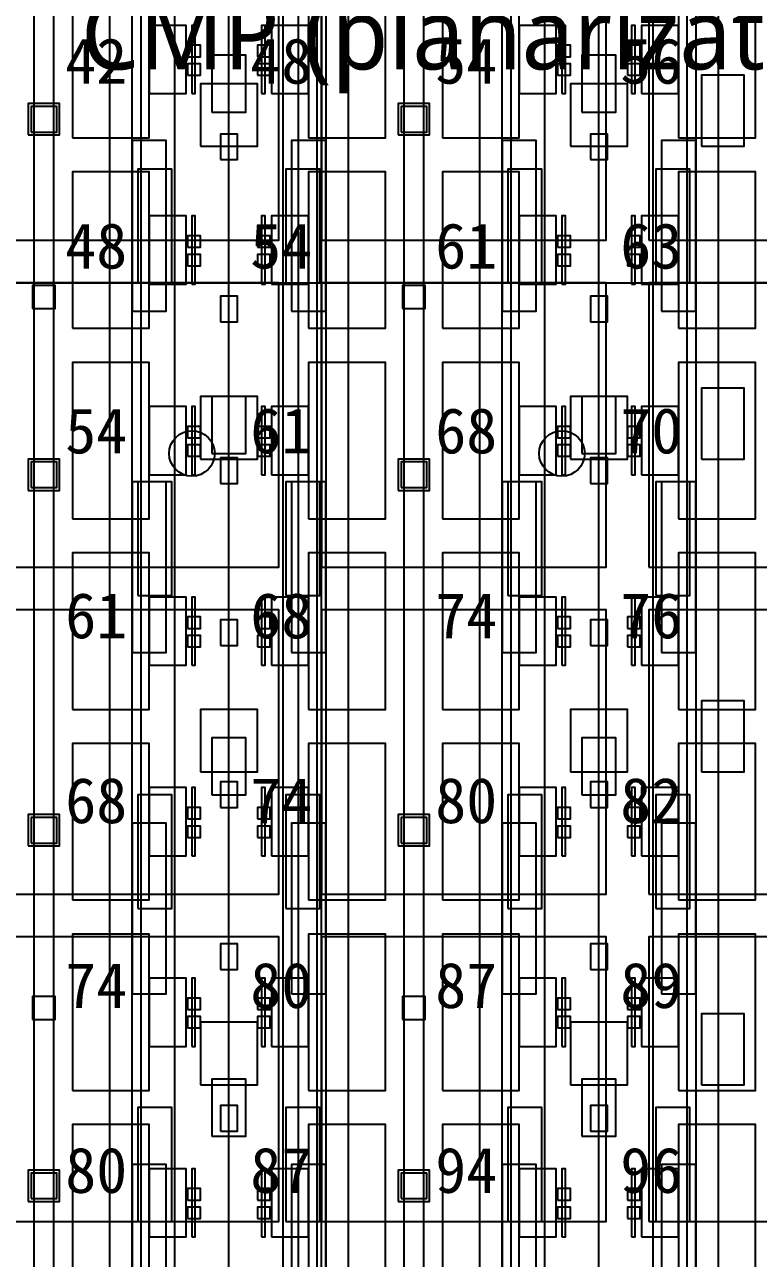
# Model space of a CAD drawing. Header units: metres. Extents: x -1640 to 1560, y -268 to 2338.
# Drawn here: x 191.57 to 217.35, y 990.7 to 1034.08 of the extents above; entities that cross this region are included whole.
import ezdxf

# ---------------------------------------------------------------- set-up
doc = ezdxf.new("R2010")
doc.units = ezdxf.units.M
for name, color, linetype in [('1F_CHL', 4, 'Continuous'), ('1F_PUMP', 2, 'Continuous'), ('1F_SCR', 3, 'Continuous'), ('1F_STRUCT_COLUMN', 8, 'Continuous'), ('2F_CSF_LATERAL_RACK_CONCEPT', 9, 'Continuous'), ('2F_RFG', 5, 'Continuous'), ('2F_STRUCT_COLUMN', 8, 'Continuous'), ('2F_VMB', 6, 'Continuous'), ('3F_CLEANROOM_OVERHEAD_PIPE_DUCT_CONCEPT', 9, 'Continuous'), ('3F_CMP', 5, 'Continuous'), ('3F_EHS_EGRESS_DIST_M', 2, 'Continuous'), ('3F_EHS_SAFETY_SHOWER_EYEWASH_CONCEPT', 3, 'Continuous'), ('3F_FOUP', 5, 'Continuous'), ('3F_OHT', 9, 'Continuous'), ('3F_OHTV', 1, 'Continuous'), ('3F_STRUCT_COLUMN', 8, 'Continuous'), ('3F_TBAR', 6, 'Continuous'), ('3F_TEXT', 7, 'Continuous'), ('4F_FFU', 1, 'Continuous'), ('4F_STRUCT_PLENUM_TRUSS_CONCEPT', 9, 'Continuous'), ('5F_CHL', 4, 'Continuous'), ('5F_PUMP', 2, 'Continuous'), ('5F_SCR', 3, 'Continuous'), ('5F_STRUCT_COLUMN', 8, 'Continuous'), ('6F_CSF_LATERAL_RACK_CONCEPT', 9, 'Continuous'), ('6F_RFG', 5, 'Continuous'), ('6F_STRUCT_COLUMN', 8, 'Continuous'), ('6F_VMB', 6, 'Continuous'), ('7F_CLEANROOM_OVERHEAD_PIPE_DUCT_CONCEPT', 9, 'Continuous'), ('7F_CMP', 5, 'Continuous'), ('7F_EHS_EGRESS_DIST_M', 2, 'Continuous'), ('7F_EHS_SAFETY_SHOWER_EYEWASH_CONCEPT', 3, 'Continuous'), ('7F_FOUP', 5, 'Continuous'), ('7F_OHT', 9, 'Continuous'), ('7F_OHTV', 1, 'Continuous'), ('7F_STRUCT_COLUMN', 8, 'Continuous'), ('7F_TBAR', 6, 'Continuous'), ('7F_TEXT', 7, 'Continuous'), ('8F_FFU', 1, 'Continuous'), ('8F_STRUCT_PLENUM_TRUSS_CONCEPT', 9, 'Continuous'), ('UTIL_GAS.SPEC_CONCEPT', 3, 'Continuous'), ('UTIL_PCW.R_CONCEPT', 1, 'Continuous'), ('UTIL_PCW.S_CONCEPT', 6, 'Continuous')]:
    doc.layers.add(name, color=color, linetype=linetype)
doc.styles.add('KO', font='malgun.ttf')

msp = doc.modelspace()

# ---------------------------------------------------------------- linework, layer by layer
at = {"layer": '1F_CHL'}
for points in [[(215.35, 1029.8), (216.85, 1029.8), (216.85, 1032.3), (215.35, 1032.3)], [(215.35, 1018.8), (216.85, 1018.8), (216.85, 1021.3), (215.35, 1021.3)], [(215.35, 1007.8), (216.85, 1007.8), (216.85, 1010.3), (215.35, 1010.3)], [(215.35, 996.8), (216.85, 996.8), (216.85, 999.3), (215.35, 999.3)]]:
    msp.add_lwpolyline(points, close=True, dxfattribs=at)
at = {"layer": '1F_PUMP'}
for points in [[(195.55, 1025), (196.75, 1025), (196.75, 1029), (195.55, 1029)], [(200.75, 1025), (201.95, 1025), (201.95, 1029), (200.75, 1029)], [(208.55, 1025), (209.75, 1025), (209.75, 1029), (208.55, 1029)], [(213.75, 1025), (214.95, 1025), (214.95, 1029), (213.75, 1029)], [(195.55, 1014), (196.75, 1014), (196.75, 1018), (195.55, 1018)], [(200.75, 1014), (201.95, 1014), (201.95, 1018), (200.75, 1018)], [(208.55, 1014), (209.75, 1014), (209.75, 1018), (208.55, 1018)], [(213.75, 1014), (214.95, 1014), (214.95, 1018), (213.75, 1018)], [(195.55, 1003), (196.75, 1003), (196.75, 1007), (195.55, 1007)], [(200.75, 1003), (201.95, 1003), (201.95, 1007), (200.75, 1007)], [(208.55, 1003), (209.75, 1003), (209.75, 1007), (208.55, 1007)], [(213.75, 1003), (214.95, 1003), (214.95, 1007), (213.75, 1007)], [(195.55, 992), (196.75, 992), (196.75, 996), (195.55, 996)], [(200.75, 992), (201.95, 992), (201.95, 996), (200.75, 996)], [(208.55, 992), (209.75, 992), (209.75, 996), (208.55, 996)], [(213.75, 992), (214.95, 992), (214.95, 996), (213.75, 996)]]:
    msp.add_lwpolyline(points, close=True, dxfattribs=at)
at = {"layer": '1F_SCR'}
for points in [[(197.75, 1029.8), (199.75, 1029.8), (199.75, 1032), (197.75, 1032)], [(210.75, 1029.8), (212.75, 1029.8), (212.75, 1032), (210.75, 1032)], [(197.75, 1018.8), (199.75, 1018.8), (199.75, 1021), (197.75, 1021)], [(210.75, 1018.8), (212.75, 1018.8), (212.75, 1021), (210.75, 1021)], [(197.75, 1007.8), (199.75, 1007.8), (199.75, 1010), (197.75, 1010)], [(210.75, 1007.8), (212.75, 1007.8), (212.75, 1010), (210.75, 1010)], [(197.75, 996.8), (199.75, 996.8), (199.75, 999), (197.75, 999)], [(210.75, 996.8), (212.75, 996.8), (212.75, 999), (210.75, 999)]]:
    msp.add_lwpolyline(points, close=True, dxfattribs=at)
at = {"layer": '1F_STRUCT_COLUMN'}
for points in [[(191.7, 1030.2), (192.8, 1030.2), (192.8, 1031.3), (191.7, 1031.3)], [(204.7, 1030.2), (205.8, 1030.2), (205.8, 1031.3), (204.7, 1031.3)], [(191.7, 1017.7), (192.8, 1017.7), (192.8, 1018.8), (191.7, 1018.8)], [(204.7, 1017.7), (205.8, 1017.7), (205.8, 1018.8), (204.7, 1018.8)], [(191.7, 1005.2), (192.8, 1005.2), (192.8, 1006.3), (191.7, 1006.3)], [(204.7, 1005.2), (205.8, 1005.2), (205.8, 1006.3), (204.7, 1006.3)], [(191.7, 992.7), (192.8, 992.7), (192.8, 993.8), (191.7, 993.8)], [(204.7, 992.7), (205.8, 992.7), (205.8, 993.8), (204.7, 993.8)]]:
    msp.add_lwpolyline(points, close=True, dxfattribs=at)
at = {"layer": '2F_CSF_LATERAL_RACK_CONCEPT'}
for points in [[(194.55, 891), (195.35, 891), (195.35, 1041), (194.55, 1041)], [(202.15, 891), (202.95, 891), (202.95, 1041), (202.15, 1041)], [(207.55, 891), (208.35, 891), (208.35, 1041), (207.55, 1041)], [(215.15, 891), (215.95, 891), (215.95, 1041), (215.15, 1041)]]:
    msp.add_lwpolyline(points, close=True, dxfattribs=at)
at = {"layer": '2F_RFG'}
for points in [[(195.35, 1024), (196.55, 1024), (196.55, 1030), (195.35, 1030)], [(200.95, 1024), (202.15, 1024), (202.15, 1030), (200.95, 1030)], [(208.35, 1024), (209.55, 1024), (209.55, 1030), (208.35, 1030)], [(213.95, 1024), (215.15, 1024), (215.15, 1030), (213.95, 1030)], [(195.35, 1012), (196.55, 1012), (196.55, 1018), (195.35, 1018)], [(200.95, 1012), (202.15, 1012), (202.15, 1018), (200.95, 1018)], [(208.35, 1012), (209.55, 1012), (209.55, 1018), (208.35, 1018)], [(213.95, 1012), (215.15, 1012), (215.15, 1018), (213.95, 1018)], [(195.35, 1000), (196.55, 1000), (196.55, 1006), (195.35, 1006)], [(200.95, 1000), (202.15, 1000), (202.15, 1006), (200.95, 1006)], [(208.35, 1000), (209.55, 1000), (209.55, 1006), (208.35, 1006)], [(213.95, 1000), (215.15, 1000), (215.15, 1006), (213.95, 1006)], [(195.35, 988), (196.55, 988), (196.55, 994), (195.35, 994)], [(200.95, 988), (202.15, 988), (202.15, 994), (200.95, 994)], [(208.35, 988), (209.55, 988), (209.55, 994), (208.35, 994)], [(213.95, 988), (215.15, 988), (215.15, 994), (213.95, 994)]]:
    msp.add_lwpolyline(points, close=True, dxfattribs=at)
at = {"layer": '2F_STRUCT_COLUMN'}
for points in [[(191.8, 1030.3), (192.7, 1030.3), (192.7, 1031.2), (191.8, 1031.2)], [(204.8, 1030.3), (205.7, 1030.3), (205.7, 1031.2), (204.8, 1031.2)], [(191.8, 1017.8), (192.7, 1017.8), (192.7, 1018.7), (191.8, 1018.7)], [(204.8, 1017.8), (205.7, 1017.8), (205.7, 1018.7), (204.8, 1018.7)], [(191.8, 1005.3), (192.7, 1005.3), (192.7, 1006.2), (191.8, 1006.2)], [(204.8, 1005.3), (205.7, 1005.3), (205.7, 1006.2), (204.8, 1006.2)], [(191.8, 992.8), (192.7, 992.8), (192.7, 993.7), (191.8, 993.7)], [(204.8, 992.8), (205.7, 992.8), (205.7, 993.7), (204.8, 993.7)]]:
    msp.add_lwpolyline(points, close=True, dxfattribs=at)
at = {"layer": '2F_VMB'}
for points in [[(198.15, 1031), (199.35, 1031), (199.35, 1033), (198.15, 1033)], [(211.15, 1031), (212.35, 1031), (212.35, 1033), (211.15, 1033)], [(198.15, 1019), (199.35, 1019), (199.35, 1021), (198.15, 1021)], [(211.15, 1019), (212.35, 1019), (212.35, 1021), (211.15, 1021)], [(198.15, 1007), (199.35, 1007), (199.35, 1009), (198.15, 1009)], [(211.15, 1007), (212.35, 1007), (212.35, 1009), (211.15, 1009)], [(198.15, 995), (199.35, 995), (199.35, 997), (198.15, 997)], [(211.15, 995), (212.35, 995), (212.35, 997), (211.15, 997)]]:
    msp.add_lwpolyline(points, close=True, dxfattribs=at)
at = {"layer": '3F_CLEANROOM_OVERHEAD_PIPE_DUCT_CONCEPT'}
for points in [[(195.65, 890), (196.85, 890), (196.85, 1042), (195.65, 1042)], [(200.65, 890), (201.85, 890), (201.85, 1042), (200.65, 1042)], [(208.65, 890), (209.85, 890), (209.85, 1042), (208.65, 1042)], [(213.65, 890), (214.85, 890), (214.85, 1042), (213.65, 1042)]]:
    msp.add_lwpolyline(points, close=True, dxfattribs=at)
at = {"layer": '3F_CMP'}
for points in [[(193.25, 1030.1), (195.95, 1030.1), (195.95, 1035.6), (193.25, 1035.6)], [(201.55, 1030.1), (204.25, 1030.1), (204.25, 1035.6), (201.55, 1035.6)], [(206.25, 1030.1), (208.95, 1030.1), (208.95, 1035.6), (206.25, 1035.6)], [(214.55, 1030.1), (217.25, 1030.1), (217.25, 1035.6), (214.55, 1035.6)], [(195.95, 1031.65), (197.25, 1031.65), (197.25, 1034.05), (195.95, 1034.05)], [(200.25, 1031.65), (201.55, 1031.65), (201.55, 1034.05), (200.25, 1034.05)], [(208.95, 1031.65), (210.25, 1031.65), (210.25, 1034.05), (208.95, 1034.05)], [(213.25, 1031.65), (214.55, 1031.65), (214.55, 1034.05), (213.25, 1034.05)], [(193.25, 1023.4), (195.95, 1023.4), (195.95, 1028.9), (193.25, 1028.9)], [(201.55, 1023.4), (204.25, 1023.4), (204.25, 1028.9), (201.55, 1028.9)], [(206.25, 1023.4), (208.95, 1023.4), (208.95, 1028.9), (206.25, 1028.9)], [(214.55, 1023.4), (217.25, 1023.4), (217.25, 1028.9), (214.55, 1028.9)], [(195.95, 1024.95), (197.25, 1024.95), (197.25, 1027.35), (195.95, 1027.35)], [(200.25, 1024.95), (201.55, 1024.95), (201.55, 1027.35), (200.25, 1027.35)], [(208.95, 1024.95), (210.25, 1024.95), (210.25, 1027.35), (208.95, 1027.35)], [(213.25, 1024.95), (214.55, 1024.95), (214.55, 1027.35), (213.25, 1027.35)], [(193.25, 1016.7), (195.95, 1016.7), (195.95, 1022.2), (193.25, 1022.2)], [(201.55, 1016.7), (204.25, 1016.7), (204.25, 1022.2), (201.55, 1022.2)], [(206.25, 1016.7), (208.95, 1016.7), (208.95, 1022.2), (206.25, 1022.2)], [(214.55, 1016.7), (217.25, 1016.7), (217.25, 1022.2), (214.55, 1022.2)], [(195.95, 1018.25), (197.25, 1018.25), (197.25, 1020.65), (195.95, 1020.65)], [(200.25, 1018.25), (201.55, 1018.25), (201.55, 1020.65), (200.25, 1020.65)], [(208.95, 1018.25), (210.25, 1018.25), (210.25, 1020.65), (208.95, 1020.65)], [(213.25, 1018.25), (214.55, 1018.25), (214.55, 1020.65), (213.25, 1020.65)], [(193.25, 1010), (195.95, 1010), (195.95, 1015.5), (193.25, 1015.5)], [(201.55, 1010), (204.25, 1010), (204.25, 1015.5), (201.55, 1015.5)], [(206.25, 1010), (208.95, 1010), (208.95, 1015.5), (206.25, 1015.5)], [(214.55, 1010), (217.25, 1010), (217.25, 1015.5), (214.55, 1015.5)], [(195.95, 1011.55), (197.25, 1011.55), (197.25, 1013.95), (195.95, 1013.95)], [(200.25, 1011.55), (201.55, 1011.55), (201.55, 1013.95), (200.25, 1013.95)], [(208.95, 1011.55), (210.25, 1011.55), (210.25, 1013.95), (208.95, 1013.95)], [(213.25, 1011.55), (214.55, 1011.55), (214.55, 1013.95), (213.25, 1013.95)], [(193.25, 1003.3), (195.95, 1003.3), (195.95, 1008.8), (193.25, 1008.8)], [(201.55, 1003.3), (204.25, 1003.3), (204.25, 1008.8), (201.55, 1008.8)], [(206.25, 1003.3), (208.95, 1003.3), (208.95, 1008.8), (206.25, 1008.8)], [(214.55, 1003.3), (217.25, 1003.3), (217.25, 1008.8), (214.55, 1008.8)], [(195.95, 1004.85), (197.25, 1004.85), (197.25, 1007.25), (195.95, 1007.25)], [(200.25, 1004.85), (201.55, 1004.85), (201.55, 1007.25), (200.25, 1007.25)], [(208.95, 1004.85), (210.25, 1004.85), (210.25, 1007.25), (208.95, 1007.25)], [(213.25, 1004.85), (214.55, 1004.85), (214.55, 1007.25), (213.25, 1007.25)], [(193.25, 996.6), (195.95, 996.6), (195.95, 1002.1), (193.25, 1002.1)], [(201.55, 996.6), (204.25, 996.6), (204.25, 1002.1), (201.55, 1002.1)], [(206.25, 996.6), (208.95, 996.6), (208.95, 1002.1), (206.25, 1002.1)], [(214.55, 996.6), (217.25, 996.6), (217.25, 1002.1), (214.55, 1002.1)], [(195.95, 998.15), (197.25, 998.15), (197.25, 1000.55), (195.95, 1000.55)], [(200.25, 998.15), (201.55, 998.15), (201.55, 1000.55), (200.25, 1000.55)], [(208.95, 998.15), (210.25, 998.15), (210.25, 1000.55), (208.95, 1000.55)], [(213.25, 998.15), (214.55, 998.15), (214.55, 1000.55), (213.25, 1000.55)], [(193.25, 989.9), (195.95, 989.9), (195.95, 995.4), (193.25, 995.4)], [(201.55, 989.9), (204.25, 989.9), (204.25, 995.4), (201.55, 995.4)], [(206.25, 989.9), (208.95, 989.9), (208.95, 995.4), (206.25, 995.4)], [(214.55, 989.9), (217.25, 989.9), (217.25, 995.4), (214.55, 995.4)], [(195.95, 991.45), (197.25, 991.45), (197.25, 993.85), (195.95, 993.85)], [(200.25, 991.45), (201.55, 991.45), (201.55, 993.85), (200.25, 993.85)], [(208.95, 991.45), (210.25, 991.45), (210.25, 993.85), (208.95, 993.85)], [(213.25, 991.45), (214.55, 991.45), (214.55, 993.85), (213.25, 993.85)]]:
    msp.add_lwpolyline(points, close=True, dxfattribs=at)
at = {"layer": '3F_EHS_SAFETY_SHOWER_EYEWASH_CONCEPT'}
for centre in [(197.45, 1019), (210.45, 1019)]:
    msp.add_circle(centre, 0.8, dxfattribs=at)
at = {"layer": '3F_FOUP'}
for points in [[(197.3, 1032.95), (197.75, 1032.95), (197.75, 1033.35), (197.3, 1033.35)], [(199.75, 1032.95), (200.2, 1032.95), (200.2, 1033.35), (199.75, 1033.35)], [(210.3, 1032.95), (210.75, 1032.95), (210.75, 1033.35), (210.3, 1033.35)], [(212.75, 1032.95), (213.2, 1032.95), (213.2, 1033.35), (212.75, 1033.35)], [(197.3, 1032.3), (197.75, 1032.3), (197.75, 1032.7), (197.3, 1032.7)], [(199.75, 1032.3), (200.2, 1032.3), (200.2, 1032.7), (199.75, 1032.7)], [(210.3, 1032.3), (210.75, 1032.3), (210.75, 1032.7), (210.3, 1032.7)], [(212.75, 1032.3), (213.2, 1032.3), (213.2, 1032.7), (212.75, 1032.7)], [(197.3, 1026.25), (197.75, 1026.25), (197.75, 1026.65), (197.3, 1026.65)], [(199.75, 1026.25), (200.2, 1026.25), (200.2, 1026.65), (199.75, 1026.65)], [(210.3, 1026.25), (210.75, 1026.25), (210.75, 1026.65), (210.3, 1026.65)], [(212.75, 1026.25), (213.2, 1026.25), (213.2, 1026.65), (212.75, 1026.65)], [(197.3, 1025.6), (197.75, 1025.6), (197.75, 1026), (197.3, 1026)], [(199.75, 1025.6), (200.2, 1025.6), (200.2, 1026), (199.75, 1026)], [(210.3, 1025.6), (210.75, 1025.6), (210.75, 1026), (210.3, 1026)], [(212.75, 1025.6), (213.2, 1025.6), (213.2, 1026), (212.75, 1026)], [(197.3, 1019.55), (197.75, 1019.55), (197.75, 1019.95), (197.3, 1019.95)], [(199.75, 1019.55), (200.2, 1019.55), (200.2, 1019.95), (199.75, 1019.95)], [(210.3, 1019.55), (210.75, 1019.55), (210.75, 1019.95), (210.3, 1019.95)], [(212.75, 1019.55), (213.2, 1019.55), (213.2, 1019.95), (212.75, 1019.95)], [(197.3, 1018.9), (197.75, 1018.9), (197.75, 1019.3), (197.3, 1019.3)], [(199.75, 1018.9), (200.2, 1018.9), (200.2, 1019.3), (199.75, 1019.3)], [(210.3, 1018.9), (210.75, 1018.9), (210.75, 1019.3), (210.3, 1019.3)], [(212.75, 1018.9), (213.2, 1018.9), (213.2, 1019.3), (212.75, 1019.3)], [(197.3, 1012.85), (197.75, 1012.85), (197.75, 1013.25), (197.3, 1013.25)], [(199.75, 1012.85), (200.2, 1012.85), (200.2, 1013.25), (199.75, 1013.25)], [(210.3, 1012.85), (210.75, 1012.85), (210.75, 1013.25), (210.3, 1013.25)], [(212.75, 1012.85), (213.2, 1012.85), (213.2, 1013.25), (212.75, 1013.25)], [(197.3, 1012.2), (197.75, 1012.2), (197.75, 1012.6), (197.3, 1012.6)], [(199.75, 1012.2), (200.2, 1012.2), (200.2, 1012.6), (199.75, 1012.6)], [(210.3, 1012.2), (210.75, 1012.2), (210.75, 1012.6), (210.3, 1012.6)], [(212.75, 1012.2), (213.2, 1012.2), (213.2, 1012.6), (212.75, 1012.6)], [(197.3, 1006.15), (197.75, 1006.15), (197.75, 1006.55), (197.3, 1006.55)], [(199.75, 1006.15), (200.2, 1006.15), (200.2, 1006.55), (199.75, 1006.55)], [(210.3, 1006.15), (210.75, 1006.15), (210.75, 1006.55), (210.3, 1006.55)], [(212.75, 1006.15), (213.2, 1006.15), (213.2, 1006.55), (212.75, 1006.55)], [(197.3, 1005.5), (197.75, 1005.5), (197.75, 1005.9), (197.3, 1005.9)], [(199.75, 1005.5), (200.2, 1005.5), (200.2, 1005.9), (199.75, 1005.9)], [(210.3, 1005.5), (210.75, 1005.5), (210.75, 1005.9), (210.3, 1005.9)], [(212.75, 1005.5), (213.2, 1005.5), (213.2, 1005.9), (212.75, 1005.9)], [(197.3, 999.45), (197.75, 999.45), (197.75, 999.85), (197.3, 999.85)], [(199.75, 999.45), (200.2, 999.45), (200.2, 999.85), (199.75, 999.85)], [(210.3, 999.45), (210.75, 999.45), (210.75, 999.85), (210.3, 999.85)], [(212.75, 999.45), (213.2, 999.45), (213.2, 999.85), (212.75, 999.85)], [(197.3, 998.8), (197.75, 998.8), (197.75, 999.2), (197.3, 999.2)], [(199.75, 998.8), (200.2, 998.8), (200.2, 999.2), (199.75, 999.2)], [(210.3, 998.8), (210.75, 998.8), (210.75, 999.2), (210.3, 999.2)], [(212.75, 998.8), (213.2, 998.8), (213.2, 999.2), (212.75, 999.2)], [(197.3, 992.75), (197.75, 992.75), (197.75, 993.15), (197.3, 993.15)], [(199.75, 992.75), (200.2, 992.75), (200.2, 993.15), (199.75, 993.15)], [(210.3, 992.75), (210.75, 992.75), (210.75, 993.15), (210.3, 993.15)], [(212.75, 992.75), (213.2, 992.75), (213.2, 993.15), (212.75, 993.15)], [(197.3, 992.1), (197.75, 992.1), (197.75, 992.5), (197.3, 992.5)], [(199.75, 992.1), (200.2, 992.1), (200.2, 992.5), (199.75, 992.5)], [(210.3, 992.1), (210.75, 992.1), (210.75, 992.5), (210.3, 992.5)], [(212.75, 992.1), (213.2, 992.1), (213.2, 992.5), (212.75, 992.5)]]:
    msp.add_lwpolyline(points, close=True, dxfattribs=at)
at = {"layer": '3F_OHT'}
for p, q in [((198.75, 970), (198.75, 1042)), ((211.75, 970), (211.75, 1042))]:
    msp.add_line(p, q, dxfattribs=at)
at = {"layer": '3F_OHTV'}
for points in [[(198.45, 1029.33), (199.05, 1029.33), (199.05, 1030.23), (198.45, 1030.23)], [(211.45, 1029.33), (212.05, 1029.33), (212.05, 1030.23), (211.45, 1030.23)], [(198.45, 1023.63), (199.05, 1023.63), (199.05, 1024.53), (198.45, 1024.53)], [(211.45, 1023.63), (212.05, 1023.63), (212.05, 1024.53), (211.45, 1024.53)], [(198.45, 1017.94), (199.05, 1017.94), (199.05, 1018.84), (198.45, 1018.84)], [(211.45, 1017.94), (212.05, 1017.94), (212.05, 1018.84), (211.45, 1018.84)], [(198.45, 1012.25), (199.05, 1012.25), (199.05, 1013.15), (198.45, 1013.15)], [(211.45, 1012.25), (212.05, 1012.25), (212.05, 1013.15), (211.45, 1013.15)], [(198.45, 1006.55), (199.05, 1006.55), (199.05, 1007.45), (198.45, 1007.45)], [(211.45, 1006.55), (212.05, 1006.55), (212.05, 1007.45), (211.45, 1007.45)], [(198.45, 1000.86), (199.05, 1000.86), (199.05, 1001.76), (198.45, 1001.76)], [(211.45, 1000.86), (212.05, 1000.86), (212.05, 1001.76), (211.45, 1001.76)], [(198.45, 995.17), (199.05, 995.17), (199.05, 996.07), (198.45, 996.07)], [(211.45, 995.17), (212.05, 995.17), (212.05, 996.07), (211.45, 996.07)]]:
    msp.add_lwpolyline(points, close=True, dxfattribs=at)
at = {"layer": '3F_STRUCT_COLUMN'}
for points in [[(191.85, 1024.1), (192.65, 1024.1), (192.65, 1024.9), (191.85, 1024.9)], [(204.85, 1024.1), (205.65, 1024.1), (205.65, 1024.9), (204.85, 1024.9)], [(191.85, 999.1), (192.65, 999.1), (192.65, 999.9), (191.85, 999.9)], [(204.85, 999.1), (205.65, 999.1), (205.65, 999.9), (204.85, 999.9)]]:
    msp.add_lwpolyline(points, close=True, dxfattribs=at)
at = {"layer": '3F_TBAR'}
for points in [[(197.45, 1031.65), (197.57, 1031.65), (197.57, 1034.05), (197.45, 1034.05)], [(199.9, 1031.65), (200.02, 1031.65), (200.02, 1034.05), (199.9, 1034.05)], [(210.45, 1031.65), (210.57, 1031.65), (210.57, 1034.05), (210.45, 1034.05)], [(212.9, 1031.65), (213.02, 1031.65), (213.02, 1034.05), (212.9, 1034.05)], [(197.45, 1024.95), (197.57, 1024.95), (197.57, 1027.35), (197.45, 1027.35)], [(199.9, 1024.95), (200.02, 1024.95), (200.02, 1027.35), (199.9, 1027.35)], [(210.45, 1024.95), (210.57, 1024.95), (210.57, 1027.35), (210.45, 1027.35)], [(212.9, 1024.95), (213.02, 1024.95), (213.02, 1027.35), (212.9, 1027.35)], [(197.45, 1018.25), (197.57, 1018.25), (197.57, 1020.65), (197.45, 1020.65)], [(199.9, 1018.25), (200.02, 1018.25), (200.02, 1020.65), (199.9, 1020.65)], [(210.45, 1018.25), (210.57, 1018.25), (210.57, 1020.65), (210.45, 1020.65)], [(212.9, 1018.25), (213.02, 1018.25), (213.02, 1020.65), (212.9, 1020.65)], [(197.45, 1011.55), (197.57, 1011.55), (197.57, 1013.95), (197.45, 1013.95)], [(199.9, 1011.55), (200.02, 1011.55), (200.02, 1013.95), (199.9, 1013.95)], [(210.45, 1011.55), (210.57, 1011.55), (210.57, 1013.95), (210.45, 1013.95)], [(212.9, 1011.55), (213.02, 1011.55), (213.02, 1013.95), (212.9, 1013.95)], [(197.45, 1004.85), (197.57, 1004.85), (197.57, 1007.25), (197.45, 1007.25)], [(199.9, 1004.85), (200.02, 1004.85), (200.02, 1007.25), (199.9, 1007.25)], [(210.45, 1004.85), (210.57, 1004.85), (210.57, 1007.25), (210.45, 1007.25)], [(212.9, 1004.85), (213.02, 1004.85), (213.02, 1007.25), (212.9, 1007.25)], [(197.45, 998.15), (197.57, 998.15), (197.57, 1000.55), (197.45, 1000.55)], [(199.9, 998.15), (200.02, 998.15), (200.02, 1000.55), (199.9, 1000.55)], [(210.45, 998.15), (210.57, 998.15), (210.57, 1000.55), (210.45, 1000.55)], [(212.9, 998.15), (213.02, 998.15), (213.02, 1000.55), (212.9, 1000.55)], [(197.45, 991.45), (197.57, 991.45), (197.57, 993.85), (197.45, 993.85)], [(199.9, 991.45), (200.02, 991.45), (200.02, 993.85), (199.9, 993.85)], [(210.45, 991.45), (210.57, 991.45), (210.57, 993.85), (210.45, 993.85)], [(212.9, 991.45), (213.02, 991.45), (213.02, 993.85), (212.9, 993.85)]]:
    msp.add_lwpolyline(points, close=True, dxfattribs=at)
at = {"layer": '4F_FFU'}
for points in [[(190.5, 1026.5), (200.5, 1026.5), (200.5, 1036.5), (190.5, 1036.5)], [(202, 1026.5), (212, 1026.5), (212, 1036.5), (202, 1036.5)], [(213.5, 1026.5), (223.5, 1026.5), (223.5, 1036.5), (213.5, 1036.5)], [(190.5, 1015), (200.5, 1015), (200.5, 1025), (190.5, 1025)], [(202, 1015), (212, 1015), (212, 1025), (202, 1025)], [(213.5, 1015), (223.5, 1015), (223.5, 1025), (213.5, 1025)], [(190.5, 1003.5), (200.5, 1003.5), (200.5, 1013.5), (190.5, 1013.5)], [(202, 1003.5), (212, 1003.5), (212, 1013.5), (202, 1013.5)], [(213.5, 1003.5), (223.5, 1003.5), (223.5, 1013.5), (213.5, 1013.5)], [(190.5, 992), (200.5, 992), (200.5, 1002), (190.5, 1002)], [(202, 992), (212, 992), (212, 1002), (202, 1002)], [(213.5, 992), (223.5, 992), (223.5, 1002), (213.5, 1002)]]:
    msp.add_lwpolyline(points, close=True, dxfattribs=at)
at = {"layer": '4F_STRUCT_PLENUM_TRUSS_CONCEPT'}
for points in [[(191.9, 887), (192.6, 887), (192.6, 1045), (191.9, 1045)], [(204.9, 887), (205.6, 887), (205.6, 1045), (204.9, 1045)]]:
    msp.add_lwpolyline(points, close=True, dxfattribs=at)
at = {"layer": '5F_CHL'}
for points in [[(215.35, 1029.8), (216.85, 1029.8), (216.85, 1032.3), (215.35, 1032.3)], [(215.35, 1018.8), (216.85, 1018.8), (216.85, 1021.3), (215.35, 1021.3)], [(215.35, 1007.8), (216.85, 1007.8), (216.85, 1010.3), (215.35, 1010.3)], [(215.35, 996.8), (216.85, 996.8), (216.85, 999.3), (215.35, 999.3)]]:
    msp.add_lwpolyline(points, close=True, dxfattribs=at)
at = {"layer": '5F_PUMP'}
for points in [[(195.55, 1025), (196.75, 1025), (196.75, 1029), (195.55, 1029)], [(200.75, 1025), (201.95, 1025), (201.95, 1029), (200.75, 1029)], [(208.55, 1025), (209.75, 1025), (209.75, 1029), (208.55, 1029)], [(213.75, 1025), (214.95, 1025), (214.95, 1029), (213.75, 1029)], [(195.55, 1014), (196.75, 1014), (196.75, 1018), (195.55, 1018)], [(200.75, 1014), (201.95, 1014), (201.95, 1018), (200.75, 1018)], [(208.55, 1014), (209.75, 1014), (209.75, 1018), (208.55, 1018)], [(213.75, 1014), (214.95, 1014), (214.95, 1018), (213.75, 1018)], [(195.55, 1003), (196.75, 1003), (196.75, 1007), (195.55, 1007)], [(200.75, 1003), (201.95, 1003), (201.95, 1007), (200.75, 1007)], [(208.55, 1003), (209.75, 1003), (209.75, 1007), (208.55, 1007)], [(213.75, 1003), (214.95, 1003), (214.95, 1007), (213.75, 1007)], [(195.55, 992), (196.75, 992), (196.75, 996), (195.55, 996)], [(200.75, 992), (201.95, 992), (201.95, 996), (200.75, 996)], [(208.55, 992), (209.75, 992), (209.75, 996), (208.55, 996)], [(213.75, 992), (214.95, 992), (214.95, 996), (213.75, 996)]]:
    msp.add_lwpolyline(points, close=True, dxfattribs=at)
at = {"layer": '5F_SCR'}
for points in [[(197.75, 1029.8), (199.75, 1029.8), (199.75, 1032), (197.75, 1032)], [(210.75, 1029.8), (212.75, 1029.8), (212.75, 1032), (210.75, 1032)], [(197.75, 1018.8), (199.75, 1018.8), (199.75, 1021), (197.75, 1021)], [(210.75, 1018.8), (212.75, 1018.8), (212.75, 1021), (210.75, 1021)], [(197.75, 1007.8), (199.75, 1007.8), (199.75, 1010), (197.75, 1010)], [(210.75, 1007.8), (212.75, 1007.8), (212.75, 1010), (210.75, 1010)], [(197.75, 996.8), (199.75, 996.8), (199.75, 999), (197.75, 999)], [(210.75, 996.8), (212.75, 996.8), (212.75, 999), (210.75, 999)]]:
    msp.add_lwpolyline(points, close=True, dxfattribs=at)
at = {"layer": '5F_STRUCT_COLUMN'}
for points in [[(191.7, 1030.2), (192.8, 1030.2), (192.8, 1031.3), (191.7, 1031.3)], [(204.7, 1030.2), (205.8, 1030.2), (205.8, 1031.3), (204.7, 1031.3)], [(191.7, 1017.7), (192.8, 1017.7), (192.8, 1018.8), (191.7, 1018.8)], [(204.7, 1017.7), (205.8, 1017.7), (205.8, 1018.8), (204.7, 1018.8)], [(191.7, 1005.2), (192.8, 1005.2), (192.8, 1006.3), (191.7, 1006.3)], [(204.7, 1005.2), (205.8, 1005.2), (205.8, 1006.3), (204.7, 1006.3)], [(191.7, 992.7), (192.8, 992.7), (192.8, 993.8), (191.7, 993.8)], [(204.7, 992.7), (205.8, 992.7), (205.8, 993.8), (204.7, 993.8)]]:
    msp.add_lwpolyline(points, close=True, dxfattribs=at)
at = {"layer": '6F_CSF_LATERAL_RACK_CONCEPT'}
for points in [[(194.55, 891), (195.35, 891), (195.35, 1041), (194.55, 1041)], [(202.15, 891), (202.95, 891), (202.95, 1041), (202.15, 1041)], [(207.55, 891), (208.35, 891), (208.35, 1041), (207.55, 1041)], [(215.15, 891), (215.95, 891), (215.95, 1041), (215.15, 1041)]]:
    msp.add_lwpolyline(points, close=True, dxfattribs=at)
at = {"layer": '6F_RFG'}
for points in [[(195.35, 1024), (196.55, 1024), (196.55, 1030), (195.35, 1030)], [(200.95, 1024), (202.15, 1024), (202.15, 1030), (200.95, 1030)], [(208.35, 1024), (209.55, 1024), (209.55, 1030), (208.35, 1030)], [(213.95, 1024), (215.15, 1024), (215.15, 1030), (213.95, 1030)], [(195.35, 1012), (196.55, 1012), (196.55, 1018), (195.35, 1018)], [(200.95, 1012), (202.15, 1012), (202.15, 1018), (200.95, 1018)], [(208.35, 1012), (209.55, 1012), (209.55, 1018), (208.35, 1018)], [(213.95, 1012), (215.15, 1012), (215.15, 1018), (213.95, 1018)], [(195.35, 1000), (196.55, 1000), (196.55, 1006), (195.35, 1006)], [(200.95, 1000), (202.15, 1000), (202.15, 1006), (200.95, 1006)], [(208.35, 1000), (209.55, 1000), (209.55, 1006), (208.35, 1006)], [(213.95, 1000), (215.15, 1000), (215.15, 1006), (213.95, 1006)], [(195.35, 988), (196.55, 988), (196.55, 994), (195.35, 994)], [(200.95, 988), (202.15, 988), (202.15, 994), (200.95, 994)], [(208.35, 988), (209.55, 988), (209.55, 994), (208.35, 994)], [(213.95, 988), (215.15, 988), (215.15, 994), (213.95, 994)]]:
    msp.add_lwpolyline(points, close=True, dxfattribs=at)
at = {"layer": '6F_STRUCT_COLUMN'}
for points in [[(191.8, 1030.3), (192.7, 1030.3), (192.7, 1031.2), (191.8, 1031.2)], [(204.8, 1030.3), (205.7, 1030.3), (205.7, 1031.2), (204.8, 1031.2)], [(191.8, 1017.8), (192.7, 1017.8), (192.7, 1018.7), (191.8, 1018.7)], [(204.8, 1017.8), (205.7, 1017.8), (205.7, 1018.7), (204.8, 1018.7)], [(191.8, 1005.3), (192.7, 1005.3), (192.7, 1006.2), (191.8, 1006.2)], [(204.8, 1005.3), (205.7, 1005.3), (205.7, 1006.2), (204.8, 1006.2)], [(191.8, 992.8), (192.7, 992.8), (192.7, 993.7), (191.8, 993.7)], [(204.8, 992.8), (205.7, 992.8), (205.7, 993.7), (204.8, 993.7)]]:
    msp.add_lwpolyline(points, close=True, dxfattribs=at)
at = {"layer": '6F_VMB'}
for points in [[(198.15, 1031), (199.35, 1031), (199.35, 1033), (198.15, 1033)], [(211.15, 1031), (212.35, 1031), (212.35, 1033), (211.15, 1033)], [(198.15, 1019), (199.35, 1019), (199.35, 1021), (198.15, 1021)], [(211.15, 1019), (212.35, 1019), (212.35, 1021), (211.15, 1021)], [(198.15, 1007), (199.35, 1007), (199.35, 1009), (198.15, 1009)], [(211.15, 1007), (212.35, 1007), (212.35, 1009), (211.15, 1009)], [(198.15, 995), (199.35, 995), (199.35, 997), (198.15, 997)], [(211.15, 995), (212.35, 995), (212.35, 997), (211.15, 997)]]:
    msp.add_lwpolyline(points, close=True, dxfattribs=at)
at = {"layer": '7F_CLEANROOM_OVERHEAD_PIPE_DUCT_CONCEPT'}
for points in [[(195.65, 890), (196.85, 890), (196.85, 1042), (195.65, 1042)], [(200.65, 890), (201.85, 890), (201.85, 1042), (200.65, 1042)], [(208.65, 890), (209.85, 890), (209.85, 1042), (208.65, 1042)], [(213.65, 890), (214.85, 890), (214.85, 1042), (213.65, 1042)]]:
    msp.add_lwpolyline(points, close=True, dxfattribs=at)
at = {"layer": '7F_CMP'}
for points in [[(193.25, 1030.1), (195.95, 1030.1), (195.95, 1035.6), (193.25, 1035.6)], [(201.55, 1030.1), (204.25, 1030.1), (204.25, 1035.6), (201.55, 1035.6)], [(206.25, 1030.1), (208.95, 1030.1), (208.95, 1035.6), (206.25, 1035.6)], [(214.55, 1030.1), (217.25, 1030.1), (217.25, 1035.6), (214.55, 1035.6)], [(195.95, 1031.65), (197.25, 1031.65), (197.25, 1034.05), (195.95, 1034.05)], [(200.25, 1031.65), (201.55, 1031.65), (201.55, 1034.05), (200.25, 1034.05)], [(208.95, 1031.65), (210.25, 1031.65), (210.25, 1034.05), (208.95, 1034.05)], [(213.25, 1031.65), (214.55, 1031.65), (214.55, 1034.05), (213.25, 1034.05)], [(193.25, 1023.4), (195.95, 1023.4), (195.95, 1028.9), (193.25, 1028.9)], [(201.55, 1023.4), (204.25, 1023.4), (204.25, 1028.9), (201.55, 1028.9)], [(206.25, 1023.4), (208.95, 1023.4), (208.95, 1028.9), (206.25, 1028.9)], [(214.55, 1023.4), (217.25, 1023.4), (217.25, 1028.9), (214.55, 1028.9)], [(195.95, 1024.95), (197.25, 1024.95), (197.25, 1027.35), (195.95, 1027.35)], [(200.25, 1024.95), (201.55, 1024.95), (201.55, 1027.35), (200.25, 1027.35)], [(208.95, 1024.95), (210.25, 1024.95), (210.25, 1027.35), (208.95, 1027.35)], [(213.25, 1024.95), (214.55, 1024.95), (214.55, 1027.35), (213.25, 1027.35)], [(193.25, 1016.7), (195.95, 1016.7), (195.95, 1022.2), (193.25, 1022.2)], [(201.55, 1016.7), (204.25, 1016.7), (204.25, 1022.2), (201.55, 1022.2)], [(206.25, 1016.7), (208.95, 1016.7), (208.95, 1022.2), (206.25, 1022.2)], [(214.55, 1016.7), (217.25, 1016.7), (217.25, 1022.2), (214.55, 1022.2)], [(195.95, 1018.25), (197.25, 1018.25), (197.25, 1020.65), (195.95, 1020.65)], [(200.25, 1018.25), (201.55, 1018.25), (201.55, 1020.65), (200.25, 1020.65)], [(208.95, 1018.25), (210.25, 1018.25), (210.25, 1020.65), (208.95, 1020.65)], [(213.25, 1018.25), (214.55, 1018.25), (214.55, 1020.65), (213.25, 1020.65)], [(193.25, 1010), (195.95, 1010), (195.95, 1015.5), (193.25, 1015.5)], [(201.55, 1010), (204.25, 1010), (204.25, 1015.5), (201.55, 1015.5)], [(206.25, 1010), (208.95, 1010), (208.95, 1015.5), (206.25, 1015.5)], [(214.55, 1010), (217.25, 1010), (217.25, 1015.5), (214.55, 1015.5)], [(195.95, 1011.55), (197.25, 1011.55), (197.25, 1013.95), (195.95, 1013.95)], [(200.25, 1011.55), (201.55, 1011.55), (201.55, 1013.95), (200.25, 1013.95)], [(208.95, 1011.55), (210.25, 1011.55), (210.25, 1013.95), (208.95, 1013.95)], [(213.25, 1011.55), (214.55, 1011.55), (214.55, 1013.95), (213.25, 1013.95)], [(193.25, 1003.3), (195.95, 1003.3), (195.95, 1008.8), (193.25, 1008.8)], [(201.55, 1003.3), (204.25, 1003.3), (204.25, 1008.8), (201.55, 1008.8)], [(206.25, 1003.3), (208.95, 1003.3), (208.95, 1008.8), (206.25, 1008.8)], [(214.55, 1003.3), (217.25, 1003.3), (217.25, 1008.8), (214.55, 1008.8)], [(195.95, 1004.85), (197.25, 1004.85), (197.25, 1007.25), (195.95, 1007.25)], [(200.25, 1004.85), (201.55, 1004.85), (201.55, 1007.25), (200.25, 1007.25)], [(208.95, 1004.85), (210.25, 1004.85), (210.25, 1007.25), (208.95, 1007.25)], [(213.25, 1004.85), (214.55, 1004.85), (214.55, 1007.25), (213.25, 1007.25)], [(193.25, 996.6), (195.95, 996.6), (195.95, 1002.1), (193.25, 1002.1)], [(201.55, 996.6), (204.25, 996.6), (204.25, 1002.1), (201.55, 1002.1)], [(206.25, 996.6), (208.95, 996.6), (208.95, 1002.1), (206.25, 1002.1)], [(214.55, 996.6), (217.25, 996.6), (217.25, 1002.1), (214.55, 1002.1)], [(195.95, 998.15), (197.25, 998.15), (197.25, 1000.55), (195.95, 1000.55)], [(200.25, 998.15), (201.55, 998.15), (201.55, 1000.55), (200.25, 1000.55)], [(208.95, 998.15), (210.25, 998.15), (210.25, 1000.55), (208.95, 1000.55)], [(213.25, 998.15), (214.55, 998.15), (214.55, 1000.55), (213.25, 1000.55)], [(193.25, 989.9), (195.95, 989.9), (195.95, 995.4), (193.25, 995.4)], [(201.55, 989.9), (204.25, 989.9), (204.25, 995.4), (201.55, 995.4)], [(206.25, 989.9), (208.95, 989.9), (208.95, 995.4), (206.25, 995.4)], [(214.55, 989.9), (217.25, 989.9), (217.25, 995.4), (214.55, 995.4)], [(195.95, 991.45), (197.25, 991.45), (197.25, 993.85), (195.95, 993.85)], [(200.25, 991.45), (201.55, 991.45), (201.55, 993.85), (200.25, 993.85)], [(208.95, 991.45), (210.25, 991.45), (210.25, 993.85), (208.95, 993.85)], [(213.25, 991.45), (214.55, 991.45), (214.55, 993.85), (213.25, 993.85)]]:
    msp.add_lwpolyline(points, close=True, dxfattribs=at)
at = {"layer": '7F_EHS_SAFETY_SHOWER_EYEWASH_CONCEPT'}
for centre in [(197.45, 1019), (210.45, 1019)]:
    msp.add_circle(centre, 0.8, dxfattribs=at)
at = {"layer": '7F_FOUP'}
for points in [[(197.3, 1032.95), (197.75, 1032.95), (197.75, 1033.35), (197.3, 1033.35)], [(199.75, 1032.95), (200.2, 1032.95), (200.2, 1033.35), (199.75, 1033.35)], [(210.3, 1032.95), (210.75, 1032.95), (210.75, 1033.35), (210.3, 1033.35)], [(212.75, 1032.95), (213.2, 1032.95), (213.2, 1033.35), (212.75, 1033.35)], [(197.3, 1032.3), (197.75, 1032.3), (197.75, 1032.7), (197.3, 1032.7)], [(199.75, 1032.3), (200.2, 1032.3), (200.2, 1032.7), (199.75, 1032.7)], [(210.3, 1032.3), (210.75, 1032.3), (210.75, 1032.7), (210.3, 1032.7)], [(212.75, 1032.3), (213.2, 1032.3), (213.2, 1032.7), (212.75, 1032.7)], [(197.3, 1026.25), (197.75, 1026.25), (197.75, 1026.65), (197.3, 1026.65)], [(199.75, 1026.25), (200.2, 1026.25), (200.2, 1026.65), (199.75, 1026.65)], [(210.3, 1026.25), (210.75, 1026.25), (210.75, 1026.65), (210.3, 1026.65)], [(212.75, 1026.25), (213.2, 1026.25), (213.2, 1026.65), (212.75, 1026.65)], [(197.3, 1025.6), (197.75, 1025.6), (197.75, 1026), (197.3, 1026)], [(199.75, 1025.6), (200.2, 1025.6), (200.2, 1026), (199.75, 1026)], [(210.3, 1025.6), (210.75, 1025.6), (210.75, 1026), (210.3, 1026)], [(212.75, 1025.6), (213.2, 1025.6), (213.2, 1026), (212.75, 1026)], [(197.3, 1019.55), (197.75, 1019.55), (197.75, 1019.95), (197.3, 1019.95)], [(199.75, 1019.55), (200.2, 1019.55), (200.2, 1019.95), (199.75, 1019.95)], [(210.3, 1019.55), (210.75, 1019.55), (210.75, 1019.95), (210.3, 1019.95)], [(212.75, 1019.55), (213.2, 1019.55), (213.2, 1019.95), (212.75, 1019.95)], [(197.3, 1018.9), (197.75, 1018.9), (197.75, 1019.3), (197.3, 1019.3)], [(199.75, 1018.9), (200.2, 1018.9), (200.2, 1019.3), (199.75, 1019.3)], [(210.3, 1018.9), (210.75, 1018.9), (210.75, 1019.3), (210.3, 1019.3)], [(212.75, 1018.9), (213.2, 1018.9), (213.2, 1019.3), (212.75, 1019.3)], [(197.3, 1012.85), (197.75, 1012.85), (197.75, 1013.25), (197.3, 1013.25)], [(199.75, 1012.85), (200.2, 1012.85), (200.2, 1013.25), (199.75, 1013.25)], [(210.3, 1012.85), (210.75, 1012.85), (210.75, 1013.25), (210.3, 1013.25)], [(212.75, 1012.85), (213.2, 1012.85), (213.2, 1013.25), (212.75, 1013.25)], [(197.3, 1012.2), (197.75, 1012.2), (197.75, 1012.6), (197.3, 1012.6)], [(199.75, 1012.2), (200.2, 1012.2), (200.2, 1012.6), (199.75, 1012.6)], [(210.3, 1012.2), (210.75, 1012.2), (210.75, 1012.6), (210.3, 1012.6)], [(212.75, 1012.2), (213.2, 1012.2), (213.2, 1012.6), (212.75, 1012.6)], [(197.3, 1006.15), (197.75, 1006.15), (197.75, 1006.55), (197.3, 1006.55)], [(199.75, 1006.15), (200.2, 1006.15), (200.2, 1006.55), (199.75, 1006.55)], [(210.3, 1006.15), (210.75, 1006.15), (210.75, 1006.55), (210.3, 1006.55)], [(212.75, 1006.15), (213.2, 1006.15), (213.2, 1006.55), (212.75, 1006.55)], [(197.3, 1005.5), (197.75, 1005.5), (197.75, 1005.9), (197.3, 1005.9)], [(199.75, 1005.5), (200.2, 1005.5), (200.2, 1005.9), (199.75, 1005.9)], [(210.3, 1005.5), (210.75, 1005.5), (210.75, 1005.9), (210.3, 1005.9)], [(212.75, 1005.5), (213.2, 1005.5), (213.2, 1005.9), (212.75, 1005.9)], [(197.3, 999.45), (197.75, 999.45), (197.75, 999.85), (197.3, 999.85)], [(199.75, 999.45), (200.2, 999.45), (200.2, 999.85), (199.75, 999.85)], [(210.3, 999.45), (210.75, 999.45), (210.75, 999.85), (210.3, 999.85)], [(212.75, 999.45), (213.2, 999.45), (213.2, 999.85), (212.75, 999.85)], [(197.3, 998.8), (197.75, 998.8), (197.75, 999.2), (197.3, 999.2)], [(199.75, 998.8), (200.2, 998.8), (200.2, 999.2), (199.75, 999.2)], [(210.3, 998.8), (210.75, 998.8), (210.75, 999.2), (210.3, 999.2)], [(212.75, 998.8), (213.2, 998.8), (213.2, 999.2), (212.75, 999.2)], [(197.3, 992.75), (197.75, 992.75), (197.75, 993.15), (197.3, 993.15)], [(199.75, 992.75), (200.2, 992.75), (200.2, 993.15), (199.75, 993.15)], [(210.3, 992.75), (210.75, 992.75), (210.75, 993.15), (210.3, 993.15)], [(212.75, 992.75), (213.2, 992.75), (213.2, 993.15), (212.75, 993.15)], [(197.3, 992.1), (197.75, 992.1), (197.75, 992.5), (197.3, 992.5)], [(199.75, 992.1), (200.2, 992.1), (200.2, 992.5), (199.75, 992.5)], [(210.3, 992.1), (210.75, 992.1), (210.75, 992.5), (210.3, 992.5)], [(212.75, 992.1), (213.2, 992.1), (213.2, 992.5), (212.75, 992.5)]]:
    msp.add_lwpolyline(points, close=True, dxfattribs=at)
at = {"layer": '7F_OHT'}
for p, q in [((198.75, 970), (198.75, 1042)), ((211.75, 970), (211.75, 1042))]:
    msp.add_line(p, q, dxfattribs=at)
at = {"layer": '7F_OHTV'}
for points in [[(198.45, 1029.33), (199.05, 1029.33), (199.05, 1030.23), (198.45, 1030.23)], [(211.45, 1029.33), (212.05, 1029.33), (212.05, 1030.23), (211.45, 1030.23)], [(198.45, 1023.63), (199.05, 1023.63), (199.05, 1024.53), (198.45, 1024.53)], [(211.45, 1023.63), (212.05, 1023.63), (212.05, 1024.53), (211.45, 1024.53)], [(198.45, 1017.94), (199.05, 1017.94), (199.05, 1018.84), (198.45, 1018.84)], [(211.45, 1017.94), (212.05, 1017.94), (212.05, 1018.84), (211.45, 1018.84)], [(198.45, 1012.25), (199.05, 1012.25), (199.05, 1013.15), (198.45, 1013.15)], [(211.45, 1012.25), (212.05, 1012.25), (212.05, 1013.15), (211.45, 1013.15)], [(198.45, 1006.55), (199.05, 1006.55), (199.05, 1007.45), (198.45, 1007.45)], [(211.45, 1006.55), (212.05, 1006.55), (212.05, 1007.45), (211.45, 1007.45)], [(198.45, 1000.86), (199.05, 1000.86), (199.05, 1001.76), (198.45, 1001.76)], [(211.45, 1000.86), (212.05, 1000.86), (212.05, 1001.76), (211.45, 1001.76)], [(198.45, 995.17), (199.05, 995.17), (199.05, 996.07), (198.45, 996.07)], [(211.45, 995.17), (212.05, 995.17), (212.05, 996.07), (211.45, 996.07)]]:
    msp.add_lwpolyline(points, close=True, dxfattribs=at)
at = {"layer": '7F_STRUCT_COLUMN'}
for points in [[(191.85, 1024.1), (192.65, 1024.1), (192.65, 1024.9), (191.85, 1024.9)], [(204.85, 1024.1), (205.65, 1024.1), (205.65, 1024.9), (204.85, 1024.9)], [(191.85, 999.1), (192.65, 999.1), (192.65, 999.9), (191.85, 999.9)], [(204.85, 999.1), (205.65, 999.1), (205.65, 999.9), (204.85, 999.9)]]:
    msp.add_lwpolyline(points, close=True, dxfattribs=at)
at = {"layer": '7F_TBAR'}
for points in [[(197.45, 1031.65), (197.57, 1031.65), (197.57, 1034.05), (197.45, 1034.05)], [(199.9, 1031.65), (200.02, 1031.65), (200.02, 1034.05), (199.9, 1034.05)], [(210.45, 1031.65), (210.57, 1031.65), (210.57, 1034.05), (210.45, 1034.05)], [(212.9, 1031.65), (213.02, 1031.65), (213.02, 1034.05), (212.9, 1034.05)], [(197.45, 1024.95), (197.57, 1024.95), (197.57, 1027.35), (197.45, 1027.35)], [(199.9, 1024.95), (200.02, 1024.95), (200.02, 1027.35), (199.9, 1027.35)], [(210.45, 1024.95), (210.57, 1024.95), (210.57, 1027.35), (210.45, 1027.35)], [(212.9, 1024.95), (213.02, 1024.95), (213.02, 1027.35), (212.9, 1027.35)], [(197.45, 1018.25), (197.57, 1018.25), (197.57, 1020.65), (197.45, 1020.65)], [(199.9, 1018.25), (200.02, 1018.25), (200.02, 1020.65), (199.9, 1020.65)], [(210.45, 1018.25), (210.57, 1018.25), (210.57, 1020.65), (210.45, 1020.65)], [(212.9, 1018.25), (213.02, 1018.25), (213.02, 1020.65), (212.9, 1020.65)], [(197.45, 1011.55), (197.57, 1011.55), (197.57, 1013.95), (197.45, 1013.95)], [(199.9, 1011.55), (200.02, 1011.55), (200.02, 1013.95), (199.9, 1013.95)], [(210.45, 1011.55), (210.57, 1011.55), (210.57, 1013.95), (210.45, 1013.95)], [(212.9, 1011.55), (213.02, 1011.55), (213.02, 1013.95), (212.9, 1013.95)], [(197.45, 1004.85), (197.57, 1004.85), (197.57, 1007.25), (197.45, 1007.25)], [(199.9, 1004.85), (200.02, 1004.85), (200.02, 1007.25), (199.9, 1007.25)], [(210.45, 1004.85), (210.57, 1004.85), (210.57, 1007.25), (210.45, 1007.25)], [(212.9, 1004.85), (213.02, 1004.85), (213.02, 1007.25), (212.9, 1007.25)], [(197.45, 998.15), (197.57, 998.15), (197.57, 1000.55), (197.45, 1000.55)], [(199.9, 998.15), (200.02, 998.15), (200.02, 1000.55), (199.9, 1000.55)], [(210.45, 998.15), (210.57, 998.15), (210.57, 1000.55), (210.45, 1000.55)], [(212.9, 998.15), (213.02, 998.15), (213.02, 1000.55), (212.9, 1000.55)], [(197.45, 991.45), (197.57, 991.45), (197.57, 993.85), (197.45, 993.85)], [(199.9, 991.45), (200.02, 991.45), (200.02, 993.85), (199.9, 993.85)], [(210.45, 991.45), (210.57, 991.45), (210.57, 993.85), (210.45, 993.85)], [(212.9, 991.45), (213.02, 991.45), (213.02, 993.85), (212.9, 993.85)]]:
    msp.add_lwpolyline(points, close=True, dxfattribs=at)
at = {"layer": '8F_FFU'}
for points in [[(190.5, 1026.5), (200.5, 1026.5), (200.5, 1036.5), (190.5, 1036.5)], [(202, 1026.5), (212, 1026.5), (212, 1036.5), (202, 1036.5)], [(213.5, 1026.5), (223.5, 1026.5), (223.5, 1036.5), (213.5, 1036.5)], [(190.5, 1015), (200.5, 1015), (200.5, 1025), (190.5, 1025)], [(202, 1015), (212, 1015), (212, 1025), (202, 1025)], [(213.5, 1015), (223.5, 1015), (223.5, 1025), (213.5, 1025)], [(190.5, 1003.5), (200.5, 1003.5), (200.5, 1013.5), (190.5, 1013.5)], [(202, 1003.5), (212, 1003.5), (212, 1013.5), (202, 1013.5)], [(213.5, 1003.5), (223.5, 1003.5), (223.5, 1013.5), (213.5, 1013.5)], [(190.5, 992), (200.5, 992), (200.5, 1002), (190.5, 1002)], [(202, 992), (212, 992), (212, 1002), (202, 1002)], [(213.5, 992), (223.5, 992), (223.5, 1002), (213.5, 1002)]]:
    msp.add_lwpolyline(points, close=True, dxfattribs=at)
at = {"layer": '8F_STRUCT_PLENUM_TRUSS_CONCEPT'}
for points in [[(191.9, 887), (192.6, 887), (192.6, 1045), (191.9, 1045)], [(204.9, 887), (205.6, 887), (205.6, 1045), (204.9, 1045)]]:
    msp.add_lwpolyline(points, close=True, dxfattribs=at)
at = {"layer": 'UTIL_GAS.SPEC_CONCEPT'}
msp.add_line((-275.3, 1025), (286.3, 1025), dxfattribs=at)
msp.add_line((-275.3, 1025), (286.3, 1025), dxfattribs=at)
at = {"layer": 'UTIL_PCW.R_CONCEPT'}
msp.add_line((202.005, 892.77), (202.005, 1039.22), dxfattribs=at)
msp.add_line((202.005, 892.77), (202.005, 1039.22), dxfattribs=at)
at = {"layer": 'UTIL_PCW.S_CONCEPT'}
msp.add_line((201.195, 892.77), (201.195, 1039.22), dxfattribs=at)
msp.add_line((201.195, 892.77), (201.195, 1039.22), dxfattribs=at)

# ---------------------------------------------------------------- texts
at = {"layer": '3F_EHS_EGRESS_DIST_M'}
for s, p in [('42', (193, 1032)), ('48', (199.5, 1032)), ('54', (206, 1032)), ('56', (212.5, 1032)), ('48', (193, 1025.5)), ('54', (199.5, 1025.5)), ('61', (206, 1025.5)), ('63', (212.5, 1025.5)), ('54', (193, 1019)), ('61', (199.5, 1019)), ('68', (206, 1019)), ('70', (212.5, 1019)), ('61', (193, 1012.5)), ('68', (199.5, 1012.5)), ('74', (206, 1012.5)), ('76', (212.5, 1012.5)), ('68', (193, 1006)), ('74', (199.5, 1006)), ('80', (206, 1006)), ('82', (212.5, 1006)), ('74', (193, 999.5)), ('80', (199.5, 999.5)), ('87', (206, 999.5)), ('89', (212.5, 999.5)), ('80', (193, 993)), ('87', (199.5, 993)), ('94', (206, 993)), ('96', (212.5, 993))]:
    msp.add_text(s, height=1.6, dxfattribs=at).set_placement(p)
at = {"layer": '3F_TEXT', "style": 'KO'}
msp.add_text('CMP (planarization) zone (concept)', height=2.5, dxfattribs=at).set_placement((193.55, 1032.5))
at = {"layer": '7F_EHS_EGRESS_DIST_M'}
for s, p in [('42', (193, 1032)), ('48', (199.5, 1032)), ('54', (206, 1032)), ('56', (212.5, 1032)), ('48', (193, 1025.5)), ('54', (199.5, 1025.5)), ('61', (206, 1025.5)), ('63', (212.5, 1025.5)), ('54', (193, 1019)), ('61', (199.5, 1019)), ('68', (206, 1019)), ('70', (212.5, 1019)), ('61', (193, 1012.5)), ('68', (199.5, 1012.5)), ('74', (206, 1012.5)), ('76', (212.5, 1012.5)), ('68', (193, 1006)), ('74', (199.5, 1006)), ('80', (206, 1006)), ('82', (212.5, 1006)), ('74', (193, 999.5)), ('80', (199.5, 999.5)), ('87', (206, 999.5)), ('89', (212.5, 999.5)), ('80', (193, 993)), ('87', (199.5, 993)), ('94', (206, 993)), ('96', (212.5, 993))]:
    msp.add_text(s, height=1.6, dxfattribs=at).set_placement(p)
at = {"layer": '7F_TEXT', "style": 'KO'}
msp.add_text('CMP (planarization) zone (concept)', height=2.5, dxfattribs=at).set_placement((193.55, 1032.5))

doc.saveas('drawing.dxf')
